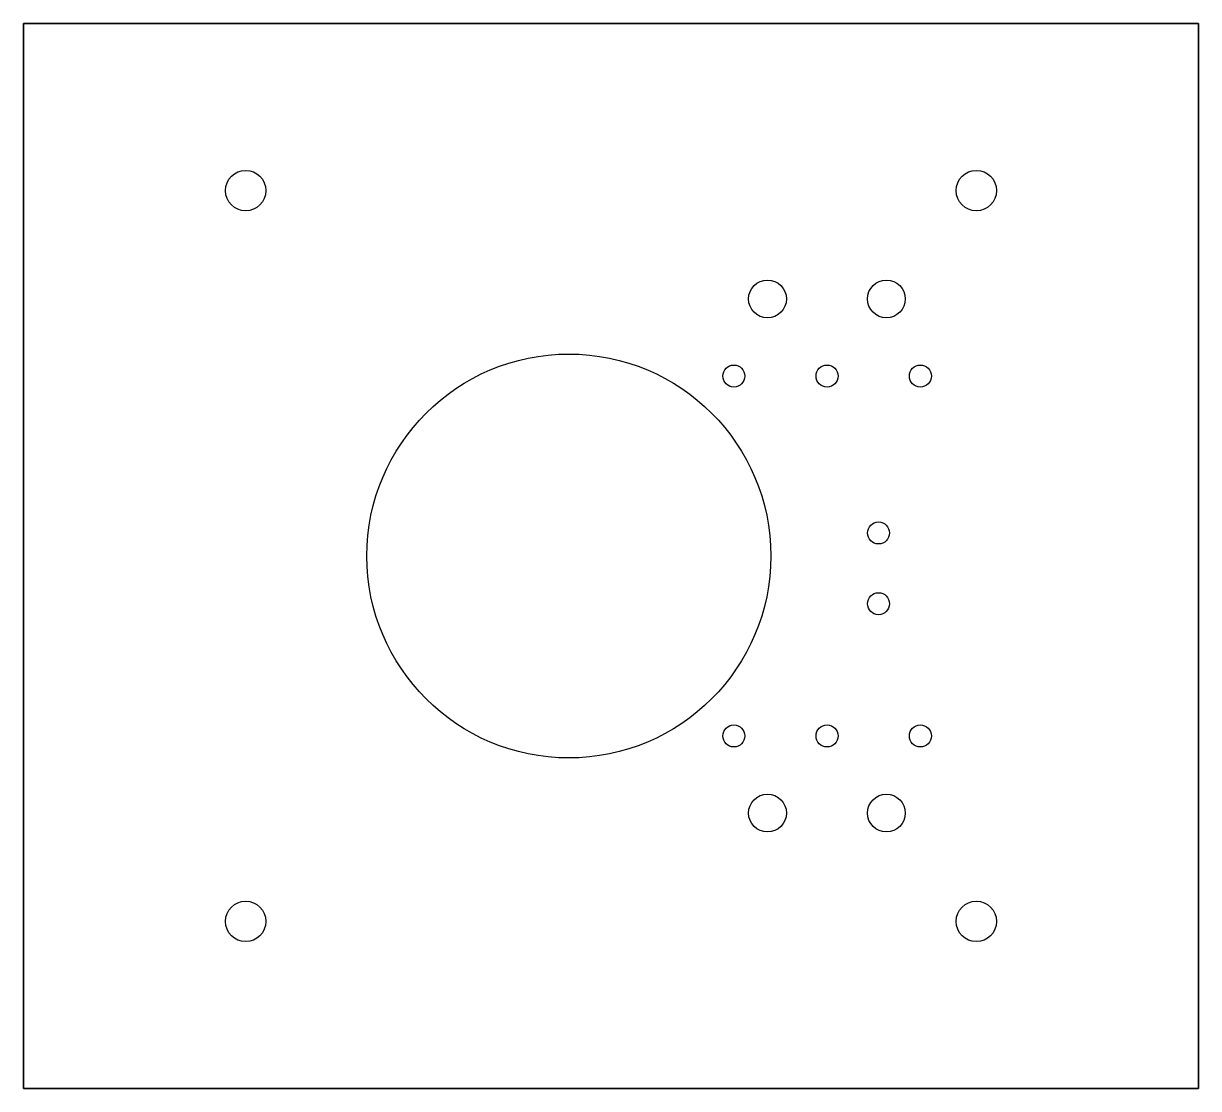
# Model space of a CAD drawing. Header units: millimetres. Extents: x -177 to -113, y 70 to 128.
import ezdxf

# ---------------------------------------------------------------- set-up
doc = ezdxf.new("R2010")
doc.units = ezdxf.units.MM
doc.layers.get('0').update_dxf_attribs({"linetype": 'CONTINUOUS'})

msp = doc.modelspace()

# ---------------------------------------------------------------- linework, layer by layer
for points in [[(-177, 128), (-113, 128), (-113, 70), (-177, 70)], [(-177, 70), (-113, 70), (-113, 128), (-177, 128)]]:
    msp.add_lwpolyline(points, close=True)
for centre, radius in [((-164.9, 118.9), 1.1), ((-164.9, 118.9), 1.1), ((-125.1, 118.9), 1.1), ((-125.1, 118.9), 1.1), ((-136.475, 113), 1.03), ((-130, 113), 1.03), ((-147.296, 99), 11), ((-138.309, 108.799), 0.6), ((-133.229, 108.799), 0.6), ((-128.149, 108.799), 0.6), ((-130.429, 100.254), 0.6), ((-130.429, 100.254), 0.6), ((-130.429, 96.398), 0.6), ((-130.429, 96.398), 0.6), ((-138.309, 89.201), 0.6), ((-133.229, 89.201), 0.6), ((-128.149, 89.201), 0.6), ((-136.475, 85), 1.03), ((-130, 85), 1.03), ((-164.9, 79.1), 1.1), ((-164.9, 79.1), 1.1), ((-125.1, 79.1), 1.1), ((-125.1, 79.1), 1.1)]:
    msp.add_circle(centre, radius)

doc.saveas('drawing.dxf')
